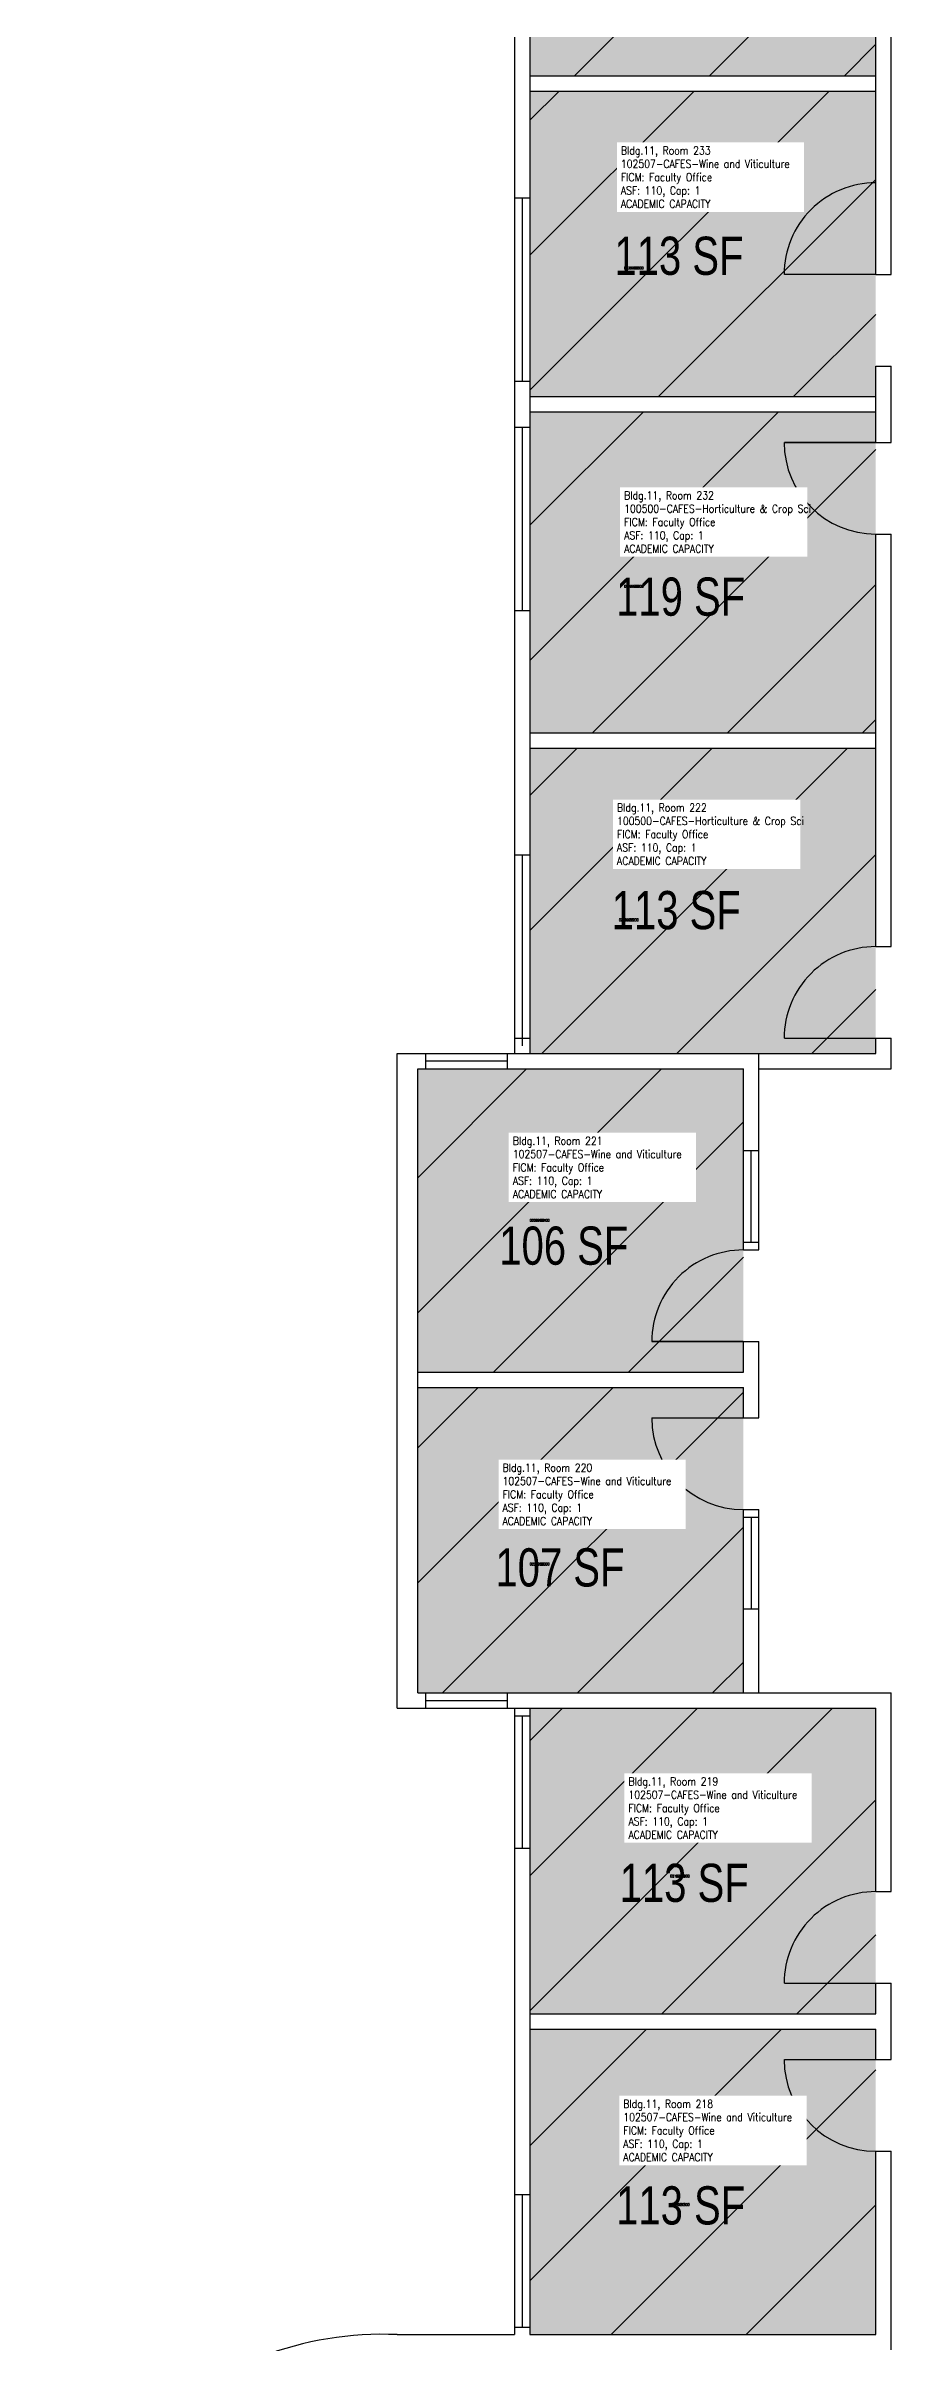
# Model space of a CAD drawing. Header units: inches. Extents: x -5 to 1845, y -233 to 2388.
# Drawn here: x -3 to 329, y 269 to 1171 of the extents above; entities that cross this region are included whole.
import ezdxf
from ezdxf.enums import TextEntityAlignment as Align

# ---------------------------------------------------------------- set-up
doc = ezdxf.new("R2010")
doc.units = ezdxf.units.IN
doc.header["$LTSCALE"] = 0.25
doc.header["$MEASUREMENT"] = 0
for name, color, linetype in [('A-DOOR', 2, 'CONTINUOUS'), ('A-GLAZ', 1, 'CONTINUOUS'), ('A-GLAZ-SILL', 2, 'CONTINUOUS'), ('A-IDEN-RNUM', 7, 'CONTINUOUS'), ('A-IDEN-SNUM', 4, 'CONTINUOUS'), ('A-IDEN-VNUM', 4, 'CONTINUOUS'), ('A-WALL', 5, 'CONTINUOUS'), ('AREA-TEXT', 3, 'CONTINUOUS'), ('Rooms-Capacity', 4, 'CONTINUOUS'), ('Rooms-Category-Color', 7, 'CONTINUOUS'), ('Rooms-College-Color', 7, 'CONTINUOUS'), ('Rooms-Department-Color', 7, 'CONTINUOUS'), ('Rooms-Division-Color', 7, 'CONTINUOUS'), ('Rooms-Information', 7, 'CONTINUOUS')]:
    doc.layers.add(name, color=color, linetype=linetype)
doc.styles.add('AREA', font='arial.ttf', dxfattribs={"width": 0.75, "height": 24})
doc.styles.add('ROOMSNUMBER', font='txt.shx', dxfattribs={"height": 0.03})
doc.styles.add('ROOMVNUMBER', font='simplex.shx', dxfattribs={"width": 0.85})
pattern_1 = [(45, (0, 0), (-26.51650429449553, 26.51650429449553), [])]

msp = doc.modelspace()

# ---------------------------------------------------------------- hatches: boundary and pattern name
at = {"layer": 'Rooms-Capacity'}
h = msp.add_hatch(dxfattribs=at)
h.set_pattern_fill('ANSI31', color=256, scale=300, style=0)
h.set_pattern_definition(pattern_1)
h.paths.add_polyline_path([(322.8708448447287, 1273.046800243668), (186.999999973923, 1273.04680025205), (186.999999973923, 1159.04680025205), (322.8708445653319, 1159.046800243668)])
h = msp.add_hatch(dxfattribs=at)
h.set_pattern_fill('ANSI31', color=256, scale=300, style=0)
h.set_pattern_definition(pattern_1)
h.paths.add_polyline_path([(322.8708442859352, 1033.046800246462), (322.8708445653319, 1153.046800249256), (186.999999973923, 1153.046800260432), (186.9999999850988, 1033.046800263226)])
h = msp.add_hatch(dxfattribs=at)
h.set_pattern_fill('ANSI31', color=256, scale=300, style=0)
h.set_pattern_definition(pattern_1)
h.paths.add_polyline_path([(322.8708442859352, 1027.046800246462), (186.9999999850988, 1027.046800257638), (187.0000000074506, 901.04680026602), (322.8708439618349, 901.0468002408743)])
h = msp.add_hatch(dxfattribs=at)
h.set_pattern_fill('ANSI31', color=256, scale=300, style=0)
h.set_pattern_definition(pattern_1)
h.paths.add_polyline_path([(186.9999999962747, 895.046800263226), (187.0000000074506, 775.04680026602), (322.8708436712623, 775.0468002548441), (322.8708439394832, 895.0468002576381)])
h = msp.add_hatch(dxfattribs=at)
h.set_pattern_fill('ANSI31', color=256, scale=300, style=0)
h.set_pattern_definition(pattern_1)
h.paths.add_polyline_path([(270.8748436868191, 769.0468002576381), (142.9068444147706, 769.046800263226), (142.9068442583084, 649.9342889059335), (270.8748433738947, 649.9342885706574)])
h = msp.add_hatch(dxfattribs=at)
h.set_pattern_fill('ANSI31', color=256, scale=300, style=0)
h.set_pattern_definition(pattern_1)
h.paths.add_polyline_path([(270.8748430721462, 523.9342885790393), (270.8748433850706, 643.9342885734513), (142.9068442247808, 643.9342889087275), (142.9068440683186, 523.9342889059335)])
h = msp.add_hatch(dxfattribs=at)
h.set_pattern_fill('ANSI31', color=256, scale=300, style=0)
h.set_pattern_definition(pattern_1)
h.paths.add_polyline_path([(322.8708430565894, 517.934288425371), (186.9999999962747, 517.934288780205), (186.9999999850988, 397.9342887885869), (322.8708424642682, 397.9342884421349)])
h = msp.add_hatch(dxfattribs=at)
h.set_pattern_fill('ANSI31', color=256, scale=300, style=0)
h.set_pattern_definition(pattern_1)
h.paths.add_polyline_path([(186.9999999962747, 391.934288780205), (186.9999999962747, 271.9342887857929), (322.8708424642682, 271.934288433753), (322.870842743665, 391.9342884393409)])
at = {"layer": 'Rooms-Category-Color', "true_color": 0xfa9ba3}
for points in [[(322.8708448447287, 1273.046800243668), (186.999999973923, 1273.04680025205), (186.999999973923, 1159.04680025205), (322.8708445653319, 1159.046800243668)], [(322.8708442859352, 1033.046800246462), (322.8708445653319, 1153.046800249256), (186.999999973923, 1153.046800260432), (186.9999999850988, 1033.046800263226)], [(322.8708442859352, 1027.046800246462), (186.9999999850988, 1027.046800257638), (187.0000000074506, 901.04680026602), (322.8708439618349, 901.0468002408743)], [(186.9999999962747, 895.046800263226), (187.0000000074506, 775.04680026602), (322.8708436712623, 775.0468002548441), (322.8708439394832, 895.0468002576381)], [(270.8748436868191, 769.0468002576381), (142.9068444147706, 769.046800263226), (142.9068442583084, 649.9342889059335), (270.8748433738947, 649.9342885706574)], [(270.8748430721462, 523.9342885790393), (270.8748433850706, 643.9342885734513), (142.9068442247808, 643.9342889087275), (142.9068440683186, 523.9342889059335)], [(322.8708430565894, 517.934288425371), (186.9999999962747, 517.934288780205), (186.9999999850988, 397.9342887885869), (322.8708424642682, 397.9342884421349)], [(186.9999999962747, 391.934288780205), (186.9999999962747, 271.9342887857929), (322.8708424642682, 271.934288433753), (322.870842743665, 391.9342884393409)]]:
    msp.add_hatch(color=241, dxfattribs=at).paths.add_polyline_path(points)
at = {"layer": 'Rooms-College-Color', "true_color": 0xe3c5e1}
for points in [[(322.8708448447287, 1273.046800243668), (186.999999973923, 1273.04680025205), (186.999999973923, 1159.04680025205), (322.8708445653319, 1159.046800243668)], [(322.8708442859352, 1033.046800246462), (322.8708445653319, 1153.046800249256), (186.999999973923, 1153.046800260432), (186.9999999850988, 1033.046800263226)], [(322.8708442859352, 1027.046800246462), (186.9999999850988, 1027.046800257638), (187.0000000074506, 901.04680026602), (322.8708439618349, 901.0468002408743)], [(186.9999999962747, 895.046800263226), (187.0000000074506, 775.04680026602), (322.8708436712623, 775.0468002548441), (322.8708439394832, 895.0468002576381)], [(270.8748436868191, 769.0468002576381), (142.9068444147706, 769.046800263226), (142.9068442583084, 649.9342889059335), (270.8748433738947, 649.9342885706574)], [(270.8748430721462, 523.9342885790393), (270.8748433850706, 643.9342885734513), (142.9068442247808, 643.9342889087275), (142.9068440683186, 523.9342889059335)], [(322.8708430565894, 517.934288425371), (186.9999999962747, 517.934288780205), (186.9999999850988, 397.9342887885869), (322.8708424642682, 397.9342884421349)], [(186.9999999962747, 391.934288780205), (186.9999999962747, 271.9342887857929), (322.8708424642682, 271.934288433753), (322.870842743665, 391.9342884393409)]]:
    msp.add_hatch(color=254, dxfattribs=at).paths.add_polyline_path(points)
at = {"layer": 'Rooms-Department-Color', "true_color": 0xe3c5e1}
for points in [[(322.8708448447287, 1273.046800243668), (186.999999973923, 1273.04680025205), (186.999999973923, 1159.04680025205), (322.8708445653319, 1159.046800243668)], [(322.8708442859352, 1033.046800246462), (322.8708445653319, 1153.046800249256), (186.999999973923, 1153.046800260432), (186.9999999850988, 1033.046800263226)], [(322.8708442859352, 1027.046800246462), (186.9999999850988, 1027.046800257638), (187.0000000074506, 901.04680026602), (322.8708439618349, 901.0468002408743)], [(186.9999999962747, 895.046800263226), (187.0000000074506, 775.04680026602), (322.8708436712623, 775.0468002548441), (322.8708439394832, 895.0468002576381)], [(270.8748436868191, 769.0468002576381), (142.9068444147706, 769.046800263226), (142.9068442583084, 649.9342889059335), (270.8748433738947, 649.9342885706574)], [(270.8748430721462, 523.9342885790393), (270.8748433850706, 643.9342885734513), (142.9068442247808, 643.9342889087275), (142.9068440683186, 523.9342889059335)], [(322.8708430565894, 517.934288425371), (186.9999999962747, 517.934288780205), (186.9999999850988, 397.9342887885869), (322.8708424642682, 397.9342884421349)], [(186.9999999962747, 391.934288780205), (186.9999999962747, 271.9342887857929), (322.8708424642682, 271.934288433753), (322.870842743665, 391.9342884393409)]]:
    msp.add_hatch(color=254, dxfattribs=at).paths.add_polyline_path(points)
at = {"layer": 'Rooms-Division-Color', "true_color": 0xe3c5e1}
for points in [[(322.8708448447287, 1273.046800243668), (186.999999973923, 1273.04680025205), (186.999999973923, 1159.04680025205), (322.8708445653319, 1159.046800243668)], [(322.8708442859352, 1033.046800246462), (322.8708445653319, 1153.046800249256), (186.999999973923, 1153.046800260432), (186.9999999850988, 1033.046800263226)], [(322.8708442859352, 1027.046800246462), (186.9999999850988, 1027.046800257638), (187.0000000074506, 901.04680026602), (322.8708439618349, 901.0468002408743)], [(186.9999999962747, 895.046800263226), (187.0000000074506, 775.04680026602), (322.8708436712623, 775.0468002548441), (322.8708439394832, 895.0468002576381)], [(270.8748436868191, 769.0468002576381), (142.9068444147706, 769.046800263226), (142.9068442583084, 649.9342889059335), (270.8748433738947, 649.9342885706574)], [(270.8748430721462, 523.9342885790393), (270.8748433850706, 643.9342885734513), (142.9068442247808, 643.9342889087275), (142.9068440683186, 523.9342889059335)], [(322.8708430565894, 517.934288425371), (186.9999999962747, 517.934288780205), (186.9999999850988, 397.9342887885869), (322.8708424642682, 397.9342884421349)], [(186.9999999962747, 391.934288780205), (186.9999999962747, 271.9342887857929), (322.8708424642682, 271.934288433753), (322.870842743665, 391.9342884393409)]]:
    msp.add_hatch(color=254, dxfattribs=at).paths.add_polyline_path(points)

# ---------------------------------------------------------------- linework, layer by layer
at = {"layer": 'A-DOOR', "const_width": 0.5999999999999996}
for points in [[(322.870844386518, 1081.046800240874), (286.870844386518, 1081.046800190583)], [(322.8708442524076, 1015.046800249256), (286.8708442524076, 1015.046800221317)], [(322.8708436712623, 781.0468002464622), (286.8708436712623, 781.0468001961708)], [(270.8748434074223, 661.9342885762453), (234.8748433962464, 661.9342885231599)], [(270.8748433515429, 631.9342885762453), (234.8748433515429, 631.9342885510996)], [(322.8708427995443, 409.934288428165), (286.8708427883685, 409.9342883778736)], [(322.8708427101374, 379.9342884477228), (286.8708427101374, 379.9342884169891)]]:
    msp.add_lwpolyline(points, dxfattribs=at)
at = {"layer": 'A-DOOR'}
for centre, start, end in [((322.870844386518, 1081.046800243668), 90.00000005336085, 180.0000000667011), ((322.8708442412317, 1015.046800240874), 180.0000000533608, 270.0000000533608), ((322.8708436600864, 781.0468002492562), 90.00000005336085, 180.0000000667011), ((270.8748433962464, 661.9342885790393), 90.00000005336085, 180.0000000667011), ((270.8748433403671, 631.9342885678634), 180.0000000533608, 270.0000000533608), ((322.8708427883685, 409.934288430959), 90.00000005336085, 180.0000000667011), ((322.8708426989615, 379.9342884365469), 180.0000000533608, 270.0000000533608)]:
    msp.add_arc(centre, 35.99999999962704, start, end, dxfattribs=at)
at = {"layer": 'A-GLAZ'}
for p, q in [((183.9999999627471, 1111.04680025205), (183.9999999850988, 1039.04680025205)), ((183.9999999962747, 1021.046800257638), (183.9999999962747, 949.0468002604321)), ((183.9999999962747, 853.0468002576381), (184.0000001303852, 778.0468002604321)), ((178.0000000074506, 772.046800176613), (145.9600000195205, 772.0468002548441)), ((273.8748434856534, 700.9342885650694), (273.8748435862362, 736.9342885678634)), ((273.8748432397842, 592.9342885790393), (273.8748431280255, 556.9342885734513)), ((145.9599999859929, 520.9342888919637), (177.999999973923, 520.9342888109386)), ((184.0000000074506, 514.9342887885869), (183.9999999850988, 462.9382887845859)), ((184.0000000521541, 326.9302887897938), (183.9999999180436, 274.9342887913808))]:
    msp.add_line(p, q, dxfattribs=at)
at = {"layer": 'A-GLAZ-SILL'}
for p, q in [((180.9999999292195, 1111.046800254844), (180.9999999515712, 1039.046800254844)), ((187.0000000074506, 1111.046800249256), (186.999999973923, 1039.04680025205)), ((180.9999999515712, 1021.046800257638), (180.9999999627471, 949.04680026602)), ((186.9999999850988, 1021.046800246462), (187.0000000186265, 949.0468002548441)), ((180.9999999180436, 853.0468002576381), (180.9999999850988, 781.0468002576381)), ((187.0000000074506, 853.0468002576381), (186.9999999962747, 781.046800268814)), ((145.9600000195205, 775.0468002520502), (178.0000000186265, 775.0468001682311)), ((145.9600000083447, 769.0468002436683), (178.0000000186265, 769.046800176613)), ((270.8748434968293, 700.9342885762453), (270.8748435415328, 736.9342885762453)), ((276.8748435415328, 700.9342885650694), (276.8748435527086, 736.9342885566875)), ((270.8748431392014, 556.9342885846272), (270.874843262136, 592.9342885902151)), ((276.8748431615531, 556.9342885678634), (276.874843262136, 592.9342885706574)), ((145.9599999859929, 523.9342888891697), (177.9999999850988, 523.9342888053507)), ((145.959999974817, 517.9342888807878), (177.9999999850988, 517.9342888053507)), ((180.9999999515712, 514.9342888025567), (180.9999999515712, 462.9382887985557)), ((187.0000000298023, 514.9342887829989), (186.9999999292195, 462.938288778998)), ((180.9999999627471, 326.9302888009697), (181.0000004321337, 274.9342887997627)), ((186.9999999850988, 326.930288775824), (187.0000000186265, 274.9342887885869))]:
    msp.add_line(p, q, dxfattribs=at)
at = {"layer": 'A-WALL'}
for p, q in [((322.8708444200456, 1081.046800249256), (322.8708447553217, 1225.046800254844)), ((328.8708444088697, 1081.046800249256), (328.8708447441459, 1225.046800249256)), ((180.9999999515712, 1195.046800257638), (180.9999999515712, 1111.046800243668)), ((187.0000000074506, 1195.046800263226), (186.9999999962747, 1111.046800243668)), ((187.0000000074506, 1159.04680025205), (322.870843693614, 1159.046800246462)), ((187.0000000074506, 1153.046800257638), (322.870843693614, 1153.046800249256)), ((180.9999999850988, 1111.046800249256), (186.9999999850988, 1111.046800246462)), ((322.8708443976939, 1081.046800246462), (328.8708444088697, 1081.046800249256)), ((180.9999999962747, 1039.04680025205), (186.9999999962747, 1039.046800254844)), ((180.9999999515712, 1039.046800254844), (180.9999999515712, 1021.04680025205)), ((186.9999999850988, 1039.046800257638), (186.9999999962747, 1021.046800254844)), ((322.8708443194628, 1045.046800243668), (328.8708443306386, 1045.04680023808)), ((322.8708442524076, 1015.046800249256), (322.8708443194628, 1045.046800243668)), ((328.8708442412317, 1015.046800246462), (328.8708443194628, 1045.046800235286)), ((187.0000000074506, 1033.046800257638), (322.870843693614, 1033.046800249256)), ((180.9999999850988, 1021.046800257638), (186.9999999962747, 1021.046800254844)), ((187.0000000186265, 1027.046800257638), (322.870843693614, 1027.046800249256)), ((322.8708442412317, 1015.04680025205), (328.8708442524076, 1015.046800249256)), ((322.8708441518247, 979.0468002520502), (328.8708441630006, 979.0468002492562)), ((322.870843783021, 817.0468002604321), (322.8708441630006, 979.0468002548441)), ((328.870843783021, 817.0468002520502), (328.8708441630006, 979.0468002576381)), ((180.9999999850988, 949.046800263226), (186.9999999850988, 949.0468002548441)), ((180.9999999515712, 949.046800263226), (180.9999999515712, 853.04680026602)), ((186.9999999627471, 949.0468002576381), (186.9999999850988, 853.046800263226)), ((187.0000000186265, 901.0468002604321), (322.8708436824381, 901.0468002492562)), ((187.0000000074506, 895.0468002604321), (322.8708436824381, 895.0468002492562)), ((180.9999999850988, 853.0468002604321), (187.0000000186265, 853.04680026602)), ((322.8708437718451, 817.0468002604321), (328.870843783021, 817.0468002576381)), ((180.9999999850988, 781.046800263226), (187.0000000074506, 781.0468002716079)), ((180.9999999627471, 781.046800263226), (180.999999973923, 775.04680026602)), ((186.9999999962747, 781.0468002799898), (187.0000000074506, 775.0468002716079)), ((322.8708436712623, 775.0468002520502), (322.8708436712623, 781.0468002464622)), ((322.870843693614, 781.0468002464622), (328.8708437047899, 781.0468002520502)), ((328.8708436824381, 769.0468002576381), (328.8708437047899, 781.0468002520502)), ((134.8668434768915, 517.9342889115214), (134.8668444491923, 775.0468002716079)), ((134.8668444491923, 775.0468002716079), (145.9600000083447, 775.0468002716079)), ((142.9068444147706, 769.046800268814), (145.9600000083447, 769.04680026602)), ((142.9068440571427, 523.9342889031395), (142.9068444147706, 769.046800268814)), ((145.9600000195205, 775.046800263226), (145.9600000195205, 769.0468002576381)), ((178.0000000074506, 775.0468001710251), (178.0000000186265, 769.0468001710251)), ((178.0000000186265, 775.04680026602), (322.8708436712623, 775.0468002520502)), ((178.0000000186265, 769.046800263226), (270.8748436532915, 769.046800263226)), ((270.8748435750604, 736.9342885762453), (270.8748436532915, 769.046800263226)), ((276.8748435750604, 736.9342885706574), (276.8748436756432, 775.0468002604321)), ((276.8748436644673, 769.0468002576381), (328.8708436824381, 769.0468002576381)), ((270.8748435750604, 736.9342885762453), (276.8748435862362, 736.9342885622755)), ((270.8748434968293, 700.9342885762453), (276.8748434968293, 700.9342885622755)), ((270.8748434856534, 697.9342885846272), (270.8748434968293, 700.9342885762453)), ((270.8748434856534, 697.9342885790393), (276.8748435080051, 697.9342885650694)), ((276.874843519181, 697.9342885650694), (276.874843519181, 700.9342885706574)), ((270.8748433738947, 649.9342885706574), (270.8748434185982, 661.9342885790393)), ((270.8748434074223, 661.9342885762453), (276.8748434074223, 661.9342885622755)), ((276.8748433403671, 631.9342885622755), (276.8748434074223, 661.9342885678634)), ((142.9068443700671, 649.9342889059335), (270.8748433738947, 649.9342885706574)), ((142.9068443477154, 643.9342889031395), (270.8748433738947, 643.9342885818332)), ((270.8748433515429, 631.9342885762453), (270.8748433738947, 643.9342885818332)), ((270.8748433515429, 631.9342885762453), (276.8748433403671, 631.9342885622755)), ((270.8748432733119, 595.9342885762453), (276.8748432509601, 595.9342885622755)), ((270.8748432509601, 592.9342885818332), (270.8748432733119, 595.9342885762453)), ((276.874843262136, 592.9342885706574), (276.874843262136, 595.9342885650694)), ((270.8748432397842, 592.9342885846272), (276.8748432509601, 592.9342885650694)), ((270.874843083322, 523.9342885706574), (270.8748431503773, 556.9342885818332)), ((270.8748431615531, 556.9342885874212), (276.8748431615531, 556.9342885678634)), ((276.8748430721462, 523.9342885538936), (276.8748431615531, 556.9342885678634)), ((142.9068440571427, 523.9342889031395), (145.9599999636412, 523.9342888863757)), ((145.9599999859929, 523.9342889003456), (145.9599999859929, 517.9342888947576)), ((177.999999973923, 523.9342888081446), (177.9999999850988, 517.9342887997627)), ((177.9999999627471, 523.9342888109386), (328.8708430565894, 523.9342884225771)), ((328.8708428889513, 445.9342884169891), (328.8708430565894, 523.9342884225771)), ((134.8668434768915, 517.9342889115214), (145.959999974817, 517.9342888863757)), ((177.999999973923, 517.9342887969688), (322.8708430565894, 517.934288430959)), ((180.999999973923, 517.9342888025567), (180.9999999515712, 514.9342888025567)), ((180.999999973923, 514.9342887969688), (187.0000000186265, 514.934288780205)), ((186.9999999962747, 517.934288780205), (187.0000000074506, 514.934288777411)), ((322.8708428777754, 445.934288428165), (322.8708430565894, 517.9342884365469)), ((180.9999999850988, 462.9382887957618), (187.0000000074506, 462.9382887817919)), ((180.9999999627471, 462.9382887957618), (180.999999973923, 326.9302888009697)), ((186.9999999627471, 462.9382887817919), (186.9999999850988, 326.930288775824)), ((322.8708428889513, 445.934288430959), (328.8708428777754, 445.9342884169891)), ((322.8708427995443, 409.934288428165), (328.8708427771926, 409.9342884141952)), ((322.8708427771926, 397.934288433753), (322.8708428107202, 409.9342884253711)), ((328.8708427213132, 379.934288428165), (328.8708427995443, 409.9342884141952)), ((186.9999999962747, 397.9342887857929), (322.8708427883685, 397.934288430959)), ((187.0000000074506, 391.9342887829989), (322.8708427771926, 391.9342884393409)), ((322.8708427324891, 379.9342884421349), (322.8708427548409, 391.9342884365469)), ((322.8708427213132, 379.9342884449288), (328.8708427324891, 379.9342884253711)), ((322.8708424754441, 271.9342884365469), (322.8708426430821, 343.934288433753)), ((322.870842654258, 343.934288433753), (328.8708426430821, 343.9342884169891)), ((328.8708424419165, 265.9342884141952), (328.8708426319063, 343.9342884114012)), ((181.0000001192093, 326.9302887981758), (186.9999999962747, 326.930288778618)), ((134.8668422698975, 271.9342889199033), (180.9999999850988, 271.9342887997627)), ((180.9999999962747, 274.9342888025567), (186.9999999962747, 274.9342887885869)), ((180.9999999962747, 274.9342887969688), (180.9999999850988, 271.9342887997627)), ((186.9999999962747, 274.9342887941748), (186.9999999962747, 271.9342887857929)), ((186.9999999962747, 271.9342887857929), (322.8708424754441, 271.9342884365469))]:
    msp.add_line(p, q, dxfattribs=at)
msp.add_arc((128.8668422922492, 140.0707230716944), 132, 87.39474876393939, 181.9293398924692, dxfattribs=at)

# ---------------------------------------------------------------- texts
at = {"layer": 'A-IDEN-RNUM', "style": 'ROOMSNUMBER', "width": 0.85}
for s, p in [('0233-00', (224.0000000707805, 1083.046720292419)), ('0232-00', (224.0000000707805, 958.0467202998698)), ('0222-00', (222.0000000447035, 827.0467203017324)), ('0221-00', (187.0000000409782, 709.0467202998698)), ('0220-00', (187.0000000298023, 574.0467203026637)), ('0219-00', (242.073212441057, 451.5307831568643)), ('0218-00', (242.0732124298811, 322.5307831568643))]:
    msp.add_text(s, height=0.9999999999999998, dxfattribs=at).set_placement(p)
at = {"layer": 'A-IDEN-SNUM', "style": 'ROOMSNUMBER', "width": 0.85}
for s, p in [('0110023300', (224.0000000707805, 1083.046720292419)), ('0110023200', (224.0000000707805, 958.0467202998698)), ('0110022200', (222.0000000447035, 827.0467203017324)), ('0110022100', (187.0000000409782, 709.0467202998698)), ('0110022000', (187.0000000298023, 574.0467203026637)), ('0110021900', (242.073212441057, 451.5307831568643)), ('0110021800', (242.0732124298811, 322.5307831568643))]:
    msp.add_text(s, height=0.9999999999999998, dxfattribs=at).set_placement(p)
at = {"layer": 'A-IDEN-VNUM', "style": 'ROOMVNUMBER', "width": 0.85}
for s, p in [('233', (222.7252066956971, 1107.176343509902)), ('232', (224.0153742689035, 971.745741535371)), ('222', (221.2079726206066, 849.124354561809)), ('221', (180.275082081982, 718.2696341325754)), ('220', (176.2319955922721, 589.885647141884)), ('219', (225.6989920541237, 466.6833861102696)), ('218', (223.6868505698694, 340.0646932053351))]:
    msp.add_text(s, height=22, dxfattribs=at).set_placement(p)
at = {"layer": 'AREA-TEXT', "style": 'AREA', "width": 0.75}
for s, p in [('113 SF', (245.5447092890827, 1088.355061685466)), ('119 SF', (246.2115968692706, 954.4994911667327)), ('113 SF', (244.4748206970071, 831.3884140390037)), ('106 SF', (200.305699776829, 699.6204365502981)), ('107 SF', (198.7927182633903, 573.2530098291627)), ('113 SF', (247.594424376337, 449.37637813318)), ('113 SF', (246.2062820619649, 322.6988018557495))]:
    msp.add_text(s, height=15, dxfattribs=at).set_placement(p, align=Align.MIDDLE_CENTER)

# ---------------------------------------------------------------- next in the draw order: texts
at = {"layer": 'Rooms-Information', "char_height": 3.142857142857143, "width": 70.4, "attachment_point": 7, "style": 'ROOMVNUMBER', "bg_fill": 3, "box_fill_scale": 1.5, "bg_fill_color": 256, "bg_fill_true_color": 13158600, "bg_fill_transparency": 0}
for s, insert in [('Bldg.11, Room 233^M^J102507-CAFES-Wine and Viticulture^M^JFICM: Faculty Office^M^JASF: 110, Cap: 1^M^JACADEMIC CAPACITY', (222.7252066956971, 1107.176343509902)), ('Bldg.11, Room 232^M^J100500-CAFES-Horticulture & Crop Sci^M^JFICM: Faculty Office^M^JASF: 110, Cap: 1^M^JACADEMIC CAPACITY', (224.0153742689035, 971.745741535371)), ('Bldg.11, Room 222^M^J100500-CAFES-Horticulture & Crop Sci^M^JFICM: Faculty Office^M^JASF: 110, Cap: 1^M^JACADEMIC CAPACITY', (221.2079726206066, 849.124354561809)), ('Bldg.11, Room 221^M^J102507-CAFES-Wine and Viticulture^M^JFICM: Faculty Office^M^JASF: 110, Cap: 1^M^JACADEMIC CAPACITY', (180.275082081982, 718.2696341325754)), ('Bldg.11, Room 220^M^J102507-CAFES-Wine and Viticulture^M^JFICM: Faculty Office^M^JASF: 110, Cap: 1^M^JACADEMIC CAPACITY', (176.2319955922721, 589.885647141884)), ('Bldg.11, Room 219^M^J102507-CAFES-Wine and Viticulture^M^JFICM: Faculty Office^M^JASF: 110, Cap: 1^M^JACADEMIC CAPACITY', (225.6989920541237, 466.6833861102696)), ('Bldg.11, Room 218^M^J102507-CAFES-Wine and Viticulture^M^JFICM: Faculty Office^M^JASF: 110, Cap: 1^M^JACADEMIC CAPACITY', (223.6868505698694, 340.0646932053351))]:
    msp.add_mtext(s, dxfattribs=dict(at, insert=insert))

doc.saveas('drawing.dxf')
